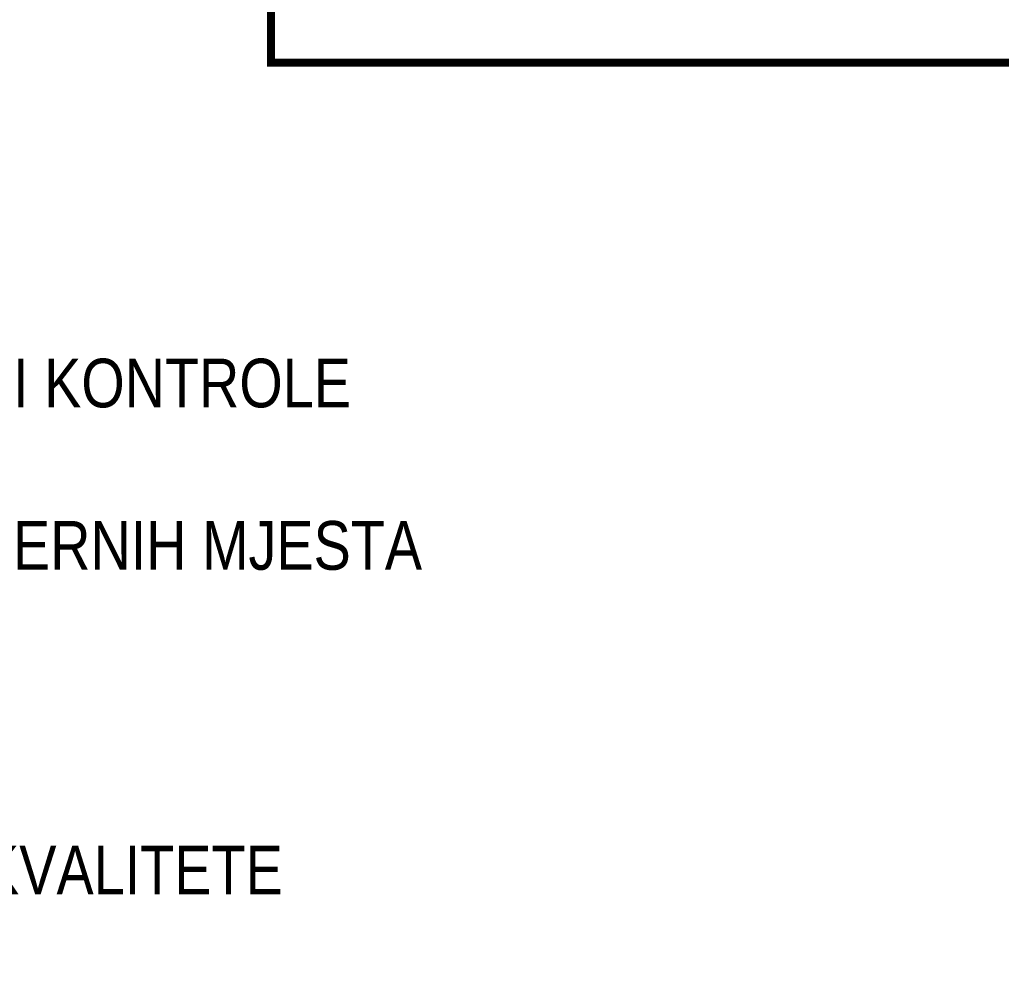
# Model space of a CAD drawing. Header units: inches. Extents: x 67248 to 85686, y -40174 to -31152.
# Drawn here: x 82309.7 to 82672.5, y -33903.9 to -33550.3 of the extents above; entities that cross this region are included whole.
import ezdxf

# ---------------------------------------------------------------- set-up
doc = ezdxf.new("R2010")
doc.units = ezdxf.units.IN
doc.header["$MEASUREMENT"] = 0
doc.layers.add('! NO PLOT !', color=7, linetype='Continuous', true_color=0xff75dd, plot=False)
doc.layers.add('SI-TOPOLOGY-Ethernet', color=7, linetype='Continuous', lineweight=13, true_color=0x3cf000)
doc.styles.add('OPIS', font='ARIALN.TTF')

msp = doc.modelspace()

# ---------------------------------------------------------------- linework, layer by layer
at = {"layer": 'SI-TOPOLOGY-Ethernet', "const_width": 3}
msp.add_lwpolyline([(82402.58, -33389.19), (82402.58, -33566.17), (82685.62, -33566.17), (82685.62, -33715.99), (83569.19, -33715.99), (83569.19, -33649.2)], dxfattribs=at)

# ---------------------------------------------------------------- texts
at = {"layer": '! NO PLOT !', "color": 0, "insert": (82506.75, -33645.56), "char_height": 18, "width": 553.4507, "attachment_point": 3, "style": 'OPIS'}
msp.add_mtext('\\pxql;{\\C256;OSTALI PODSUSTAVI UKLJUČUJU ^J- VATRODOJAVE, VIDEO NADZORA I KONTROLE PRISTUPA^J- MJERENJE RAZINE VODE SVIH MJERNIH MJESTA^J- DIZALICE I ČISTILICE^J- SUSTAV HVAC-A^J- OBRAČUNSKA BROJILA^J- KONTROLNA BROJILA I NADZOR KVALITETE ELEKTRIČNE ENERGIJE}', dxfattribs=at)

doc.saveas('drawing.dxf')
